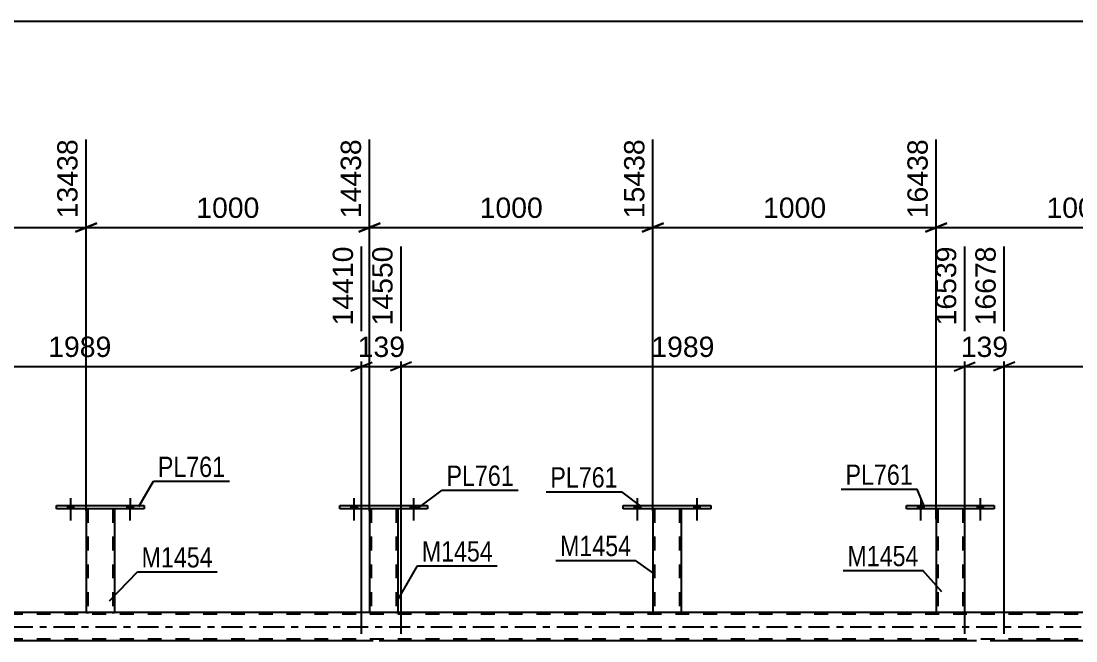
# Model space of a CAD drawing. Header units: millimetres. Extents: x -47 to 794, y -421 to 173.
# Drawn here: x 526.4 to 675.3, y -2 to 85.4 of the extents above; entities that cross this region are included whole.
import ezdxf

# ---------------------------------------------------------------- set-up
doc = ezdxf.new("R2010")
doc.units = ezdxf.units.MM
doc.linetypes.add('DXK_LINE_DOT2', pattern=[3.9198, 1.9599, -1.9599])
doc.linetypes.add('DXK_LINE_DOT3', pattern=[5.9187, 2.979, -0.9799, 0.9799, -0.9799])
doc.styles.add('Arial', font='arial.ttf', dxfattribs={"height": 0.2})
doc.styles.add('Arial Narrow', font='ARIALN.TTF', dxfattribs={"height": 0.2})

# ---------------------------------------------------------------- blocks, each defined once
blk = doc.blocks.new('Part-203724041-3563 - 3466')
at = {"color": 7, "linetype": 'DXK_LINE_DOT2'}
for p, q in [((718.73, 1.76), (33.84, 1.76)), ((539.59, 2), (539.11, 2)), ((579.59, 2), (579.11, 2)), ((619.59, 2), (619.11, 2)), ((659.59, 2), (659.11, 2)), ((718.73, -1.76), (33.84, -1.76)), ((665.18, -2), (64.99, -2)), ((580.05, -2), (574.47, -2))]:
    blk.add_line(p, q, dxfattribs=at)
at = {"color": 2, "linetype": 'Continuous'}
for p, q in [((539.11, 2), (499.59, 2)), ((579.11, 2), (539.59, 2)), ((619.11, 2), (579.59, 2)), ((659.11, 2), (619.59, 2)), ((699.11, 2), (659.59, 2)), ((574.47, -2), (494.91, -2)), ((659.61, -2), (580.05, -2)), ((718.73, -2), (665.18, -2))]:
    blk.add_line(p, q, dxfattribs=at)
at = {"color": 7, "linetype": 'DXK_LINE_DOT3'}
blk.add_line((33.84, 0), (728.53, 0), dxfattribs=at)
blk = doc.blocks.new('Bolt-203724041-3510 - 3466')
at = {"linetype": 'Continuous'}
for points in [[(652.95, 16.64), (653.83, 16.64), (653.83, 17.12), (652.95, 17.12)], [(661.35, 16.64), (662.23, 16.64), (662.23, 17.12), (661.35, 17.12)]]:
    blk.add_hatch(color=1, dxfattribs=at).paths.add_polyline_path(points)
at = {"color": 1, "linetype": 'Continuous'}
for p, q in [((653.4, 18.12), (653.39, 15)), ((661.8, 18.12), (661.79, 15)), ((652.95, 17.12), (652.95, 16.64)), ((653.83, 17.12), (653.83, 16.64)), ((661.35, 17.12), (661.35, 16.64)), ((662.23, 17.12), (662.23, 16.64))]:
    blk.add_line(p, q, dxfattribs=at)
blk = doc.blocks.new('Bolt-203724041-3511 - 3466')
at = {"linetype": 'Continuous'}
for points in [[(652.95, 16.64), (653.83, 16.64), (653.83, 17.12), (652.95, 17.12)], [(661.35, 16.64), (662.23, 16.64), (662.23, 17.12), (661.35, 17.12)]]:
    blk.add_hatch(color=1, dxfattribs=at).paths.add_polyline_path(points)
at = {"color": 1, "linetype": 'Continuous'}
for p, q in [((653.4, 18.12), (653.39, 15)), ((661.8, 18.12), (661.79, 15)), ((652.95, 17.12), (652.95, 16.64)), ((653.83, 17.12), (653.83, 16.64)), ((661.35, 17.12), (661.35, 16.64)), ((662.23, 17.12), (662.23, 16.64))]:
    blk.add_line(p, q, dxfattribs=at)
blk = doc.blocks.new('Bolt-203724041-3512 - 3466')
at = {"linetype": 'Continuous'}
for points in [[(612.96, 16.64), (613.84, 16.64), (613.84, 17.12), (612.96, 17.12)], [(621.36, 16.64), (622.24, 16.64), (622.24, 17.12), (621.36, 17.12)]]:
    blk.add_hatch(color=1, dxfattribs=at).paths.add_polyline_path(points)
at = {"color": 1, "linetype": 'Continuous'}
for p, q in [((613.4, 18.12), (613.4, 15)), ((621.8, 18.12), (621.8, 15)), ((612.96, 17.12), (612.96, 16.64)), ((613.84, 17.12), (613.84, 16.64)), ((621.36, 17.12), (621.36, 16.64)), ((622.24, 17.12), (622.24, 16.64))]:
    blk.add_line(p, q, dxfattribs=at)
blk = doc.blocks.new('Bolt-203724041-3513 - 3466')
at = {"linetype": 'Continuous'}
for points in [[(612.96, 16.64), (613.84, 16.64), (613.84, 17.12), (612.96, 17.12)], [(621.36, 16.64), (622.24, 16.64), (622.24, 17.12), (621.36, 17.12)]]:
    blk.add_hatch(color=1, dxfattribs=at).paths.add_polyline_path(points)
at = {"color": 1, "linetype": 'Continuous'}
for p, q in [((613.4, 18.12), (613.4, 15)), ((621.8, 18.12), (621.8, 15)), ((612.96, 17.12), (612.96, 16.64)), ((613.84, 17.12), (613.84, 16.64)), ((621.36, 17.12), (621.36, 16.64)), ((622.24, 17.12), (622.24, 16.64))]:
    blk.add_line(p, q, dxfattribs=at)
blk = doc.blocks.new('Bolt-203724041-3514 - 3466')
at = {"linetype": 'Continuous'}
for points in [[(572.96, 16.64), (573.84, 16.64), (573.84, 17.12), (572.96, 17.12)], [(581.36, 16.64), (582.24, 16.64), (582.24, 17.12), (581.36, 17.12)]]:
    blk.add_hatch(color=1, dxfattribs=at).paths.add_polyline_path(points)
at = {"color": 1, "linetype": 'Continuous'}
for p, q in [((573.4, 18.12), (573.4, 15)), ((581.8, 18.12), (581.8, 15)), ((572.96, 17.12), (572.96, 16.64)), ((573.84, 17.12), (573.84, 16.64)), ((581.36, 17.12), (581.36, 16.64)), ((582.24, 17.12), (582.24, 16.64))]:
    blk.add_line(p, q, dxfattribs=at)
blk = doc.blocks.new('Bolt-203724041-3515 - 3466')
at = {"linetype": 'Continuous'}
for points in [[(572.96, 16.64), (573.84, 16.64), (573.84, 17.12), (572.96, 17.12)], [(581.36, 16.64), (582.24, 16.64), (582.24, 17.12), (581.36, 17.12)]]:
    blk.add_hatch(color=1, dxfattribs=at).paths.add_polyline_path(points)
at = {"color": 1, "linetype": 'Continuous'}
for p, q in [((573.4, 18.12), (573.4, 15)), ((581.8, 18.12), (581.8, 15)), ((572.96, 17.12), (572.96, 16.64)), ((573.84, 17.12), (573.84, 16.64)), ((581.36, 17.12), (581.36, 16.64)), ((582.24, 17.12), (582.24, 16.64))]:
    blk.add_line(p, q, dxfattribs=at)
blk = doc.blocks.new('Bolt-203724041-3516 - 3466')
at = {"linetype": 'Continuous'}
for points in [[(532.96, 16.64), (533.84, 16.64), (533.84, 17.12), (532.96, 17.12)], [(541.36, 16.64), (542.24, 16.64), (542.24, 17.12), (541.36, 17.12)]]:
    blk.add_hatch(color=1, dxfattribs=at).paths.add_polyline_path(points)
at = {"color": 1, "linetype": 'Continuous'}
for p, q in [((533.4, 18.12), (533.39, 15)), ((541.8, 18.12), (541.79, 15)), ((532.96, 17.12), (532.96, 16.64)), ((533.84, 17.12), (533.84, 16.64)), ((541.36, 17.12), (541.36, 16.64)), ((542.24, 17.12), (542.24, 16.64))]:
    blk.add_line(p, q, dxfattribs=at)
blk = doc.blocks.new('Bolt-203724041-3517 - 3466')
at = {"linetype": 'Continuous'}
for points in [[(532.96, 16.64), (533.84, 16.64), (533.84, 17.12), (532.96, 17.12)], [(541.36, 16.64), (542.24, 16.64), (542.24, 17.12), (541.36, 17.12)]]:
    blk.add_hatch(color=1, dxfattribs=at).paths.add_polyline_path(points)
at = {"color": 1, "linetype": 'Continuous'}
for p, q in [((533.4, 18.12), (533.39, 15)), ((541.8, 18.12), (541.79, 15)), ((532.96, 17.12), (532.96, 16.64)), ((533.84, 17.12), (533.84, 16.64)), ((541.36, 17.12), (541.36, 16.64)), ((542.24, 17.12), (542.24, 16.64))]:
    blk.add_line(p, q, dxfattribs=at)
blk = doc.blocks.new('Part-203724041-3663 - 3466')
at = {"color": 2, "linetype": 'Continuous'}
for p, q in [((535.6, 16.64), (535.59, 2)), ((539.6, 16.64), (539.59, 2)), ((535.63, 2), (535.59, 2)), ((535.73, 2), (535.63, 2)), ((535.89, 2), (535.73, 2)), ((539.29, 2), (535.89, 2)), ((539.45, 2), (539.29, 2)), ((539.55, 2), (539.45, 2)), ((539.59, 2), (539.55, 2))]:
    blk.add_line(p, q, dxfattribs=at)
at = {"color": 7, "linetype": 'DXK_LINE_DOT2'}
for p, q in [((535.6, 16.64), (535.6, 16.64)), ((535.6, 16.64), (535.6, 16.64)), ((535.6, 16.64), (535.6, 16.64)), ((535.63, 16.64), (535.6, 16.64)), ((535.6, 16.64), (535.63, 16.64)), ((535.74, 16.64), (535.63, 16.64)), ((535.63, 16.64), (535.74, 16.64)), ((535.89, 16.64), (535.74, 16.64)), ((535.74, 16.64), (535.89, 16.64)), ((535.84, 16.64), (535.83, 2)), ((535.84, 16.64), (535.84, 16.64)), ((535.85, 16.64), (535.84, 16.64)), ((535.84, 16.64), (535.85, 16.64)), ((535.91, 16.64), (535.85, 16.64)), ((535.85, 16.64), (535.91, 16.64)), ((539.3, 16.64), (535.89, 16.64)), ((539.3, 16.64), (535.89, 16.64)), ((539.21, 16.64), (535.91, 16.64)), ((535.91, 16.64), (535.98, 16.64)), ((539.28, 16.64), (535.98, 16.64)), ((539.28, 16.64), (539.21, 16.64)), ((539.34, 16.64), (539.28, 16.64)), ((539.28, 16.64), (539.34, 16.64)), ((539.3, 16.64), (539.45, 16.64)), ((539.45, 16.64), (539.3, 16.64)), ((539.36, 16.64), (539.34, 16.64)), ((539.34, 16.64), (539.36, 16.64)), ((539.36, 16.64), (539.35, 2)), ((539.36, 16.64), (539.36, 16.64)), ((539.45, 16.64), (539.56, 16.64)), ((539.56, 16.64), (539.45, 16.64)), ((539.56, 16.64), (539.6, 16.64)), ((539.6, 16.64), (539.56, 16.64)), ((539.6, 16.64), (539.6, 16.64)), ((539.6, 16.64), (539.6, 16.64)), ((539.6, 16.64), (539.6, 16.64)), ((535.59, 2), (535.63, 2)), ((535.63, 2), (535.73, 2)), ((535.73, 2), (535.89, 2)), ((535.83, 2), (535.85, 2)), ((535.83, 2), (535.85, 2)), ((539.2, 2), (535.85, 2)), ((535.85, 2), (535.89, 2)), ((539.29, 2), (535.89, 2)), ((535.89, 2), (535.9, 2)), ((535.9, 2), (535.98, 2)), ((539.33, 2), (535.98, 2)), ((539.28, 2), (539.2, 2)), ((539.33, 2), (539.28, 2)), ((539.29, 2), (539.45, 2)), ((539.35, 2), (539.33, 2)), ((539.33, 2), (539.35, 2)), ((539.45, 2), (539.55, 2)), ((539.55, 2), (539.59, 2))]:
    blk.add_line(p, q, dxfattribs=at)
blk = doc.blocks.new('Part-203724041-3628 - 3466')
at = {"color": 2, "linetype": 'Continuous'}
for p, q in [((651.39, 16.64), (651.39, 17.12)), ((651.39, 17.12), (663.79, 17.12)), ((663.79, 16.64), (651.39, 16.64)), ((663.79, 17.12), (663.79, 16.64))]:
    blk.add_line(p, q, dxfattribs=at)
blk = doc.blocks.new('Part-203724041-3633 - 3466')
at = {"color": 2, "linetype": 'Continuous'}
for p, q in [((655.59, 16.64), (655.59, 2)), ((659.59, 16.64), (659.59, 2)), ((655.63, 2), (655.59, 2)), ((655.73, 2), (655.63, 2)), ((655.89, 2), (655.73, 2)), ((659.29, 2), (655.89, 2)), ((659.45, 2), (659.29, 2)), ((659.55, 2), (659.45, 2)), ((659.59, 2), (659.55, 2))]:
    blk.add_line(p, q, dxfattribs=at)
at = {"color": 7, "linetype": 'DXK_LINE_DOT2'}
for p, q in [((655.59, 16.64), (655.59, 16.64)), ((655.59, 16.64), (655.59, 16.64)), ((655.59, 16.64), (655.59, 16.64)), ((655.63, 16.64), (655.59, 16.64)), ((655.59, 16.64), (655.63, 16.64)), ((655.74, 16.64), (655.63, 16.64)), ((655.63, 16.64), (655.74, 16.64)), ((655.89, 16.64), (655.74, 16.64)), ((655.74, 16.64), (655.89, 16.64)), ((655.83, 16.64), (655.83, 16.64)), ((655.83, 16.64), (655.83, 2)), ((655.85, 16.64), (655.83, 16.64)), ((655.83, 16.64), (655.85, 16.64)), ((655.9, 16.64), (655.85, 16.64)), ((655.85, 16.64), (655.9, 16.64)), ((659.3, 16.64), (655.89, 16.64)), ((659.3, 16.64), (655.89, 16.64)), ((659.21, 16.64), (655.9, 16.64)), ((655.9, 16.64), (655.98, 16.64)), ((659.28, 16.64), (655.98, 16.64)), ((659.28, 16.64), (659.21, 16.64)), ((659.34, 16.64), (659.28, 16.64)), ((659.28, 16.64), (659.34, 16.64)), ((659.3, 16.64), (659.45, 16.64)), ((659.45, 16.64), (659.3, 16.64)), ((659.35, 16.64), (659.34, 16.64)), ((659.34, 16.64), (659.35, 16.64)), ((659.35, 16.64), (659.35, 16.64)), ((659.35, 16.64), (659.35, 2)), ((659.45, 16.64), (659.56, 16.64)), ((659.56, 16.64), (659.45, 16.64)), ((659.56, 16.64), (659.59, 16.64)), ((659.59, 16.64), (659.56, 16.64)), ((659.59, 16.64), (659.59, 16.64)), ((659.59, 16.64), (659.59, 16.64)), ((659.59, 16.64), (659.59, 16.64)), ((655.59, 2), (655.63, 2)), ((655.63, 2), (655.73, 2)), ((655.73, 2), (655.89, 2)), ((655.83, 2), (655.85, 2)), ((655.83, 2), (655.85, 2)), ((659.2, 2), (655.85, 2)), ((655.85, 2), (655.89, 2)), ((659.29, 2), (655.89, 2)), ((655.89, 2), (655.9, 2)), ((655.9, 2), (655.98, 2)), ((659.33, 2), (655.98, 2)), ((659.28, 2), (659.2, 2)), ((659.33, 2), (659.28, 2)), ((659.29, 2), (659.45, 2)), ((659.35, 2), (659.33, 2)), ((659.33, 2), (659.35, 2)), ((659.45, 2), (659.55, 2)), ((659.55, 2), (659.59, 2))]:
    blk.add_line(p, q, dxfattribs=at)
blk = doc.blocks.new('Part-203724041-3638 - 3466')
at = {"color": 2, "linetype": 'Continuous'}
for p, q in [((611.4, 16.64), (611.4, 17.12)), ((611.4, 17.12), (623.8, 17.12)), ((623.8, 16.64), (611.4, 16.64)), ((623.8, 17.12), (623.8, 16.64))]:
    blk.add_line(p, q, dxfattribs=at)
blk = doc.blocks.new('Part-203724041-3643 - 3466')
at = {"color": 2, "linetype": 'Continuous'}
for p, q in [((615.6, 16.64), (615.59, 2)), ((619.6, 16.64), (619.59, 2)), ((615.63, 2), (615.59, 2)), ((615.73, 2), (615.63, 2)), ((615.89, 2), (615.73, 2)), ((619.29, 2), (615.89, 2)), ((619.45, 2), (619.29, 2)), ((619.55, 2), (619.45, 2)), ((619.59, 2), (619.55, 2))]:
    blk.add_line(p, q, dxfattribs=at)
at = {"color": 7, "linetype": 'DXK_LINE_DOT2'}
for p, q in [((615.6, 16.64), (615.6, 16.64)), ((615.6, 16.64), (615.6, 16.64)), ((615.6, 16.64), (615.6, 16.64)), ((615.63, 16.64), (615.6, 16.64)), ((615.6, 16.64), (615.63, 16.64)), ((615.74, 16.64), (615.63, 16.64)), ((615.63, 16.64), (615.74, 16.64)), ((615.89, 16.64), (615.74, 16.64)), ((615.74, 16.64), (615.89, 16.64)), ((615.84, 16.64), (615.83, 2)), ((615.84, 16.64), (615.84, 16.64)), ((615.85, 16.64), (615.84, 16.64)), ((615.84, 16.64), (615.85, 16.64)), ((615.91, 16.64), (615.85, 16.64)), ((615.85, 16.64), (615.91, 16.64)), ((619.3, 16.64), (615.89, 16.64)), ((619.3, 16.64), (615.89, 16.64)), ((619.21, 16.64), (615.91, 16.64)), ((615.91, 16.64), (615.98, 16.64)), ((619.29, 16.64), (615.98, 16.64)), ((619.29, 16.64), (619.21, 16.64)), ((619.34, 16.64), (619.29, 16.64)), ((619.29, 16.64), (619.34, 16.64)), ((619.3, 16.64), (619.46, 16.64)), ((619.46, 16.64), (619.3, 16.64)), ((619.36, 16.64), (619.34, 16.64)), ((619.34, 16.64), (619.36, 16.64)), ((619.36, 16.64), (619.35, 2)), ((619.36, 16.64), (619.36, 16.64)), ((619.46, 16.64), (619.56, 16.64)), ((619.56, 16.64), (619.46, 16.64)), ((619.56, 16.64), (619.6, 16.64)), ((619.6, 16.64), (619.56, 16.64)), ((619.6, 16.64), (619.6, 16.64)), ((619.6, 16.64), (619.6, 16.64)), ((619.6, 16.64), (619.6, 16.64)), ((615.59, 2), (615.63, 2)), ((615.63, 2), (615.73, 2)), ((615.73, 2), (615.89, 2)), ((615.83, 2), (615.85, 2)), ((615.83, 2), (615.85, 2)), ((619.2, 2), (615.85, 2)), ((615.85, 2), (615.89, 2)), ((619.29, 2), (615.89, 2)), ((615.89, 2), (615.9, 2)), ((615.9, 2), (615.98, 2)), ((619.33, 2), (615.98, 2)), ((619.28, 2), (619.2, 2)), ((619.33, 2), (619.28, 2)), ((619.29, 2), (619.45, 2)), ((619.35, 2), (619.33, 2)), ((619.33, 2), (619.35, 2)), ((619.45, 2), (619.55, 2)), ((619.55, 2), (619.59, 2))]:
    blk.add_line(p, q, dxfattribs=at)
blk = doc.blocks.new('Part-203724041-3648 - 3466')
at = {"color": 2, "linetype": 'Continuous'}
for p, q in [((571.4, 16.64), (571.4, 17.12)), ((571.4, 17.12), (583.8, 17.12)), ((583.8, 16.64), (571.4, 16.64)), ((583.8, 17.12), (583.8, 16.64))]:
    blk.add_line(p, q, dxfattribs=at)
blk = doc.blocks.new('Part-203724041-3653 - 3466')
at = {"color": 2, "linetype": 'Continuous'}
for p, q in [((575.6, 16.64), (575.59, 2)), ((579.6, 16.64), (579.59, 2)), ((575.63, 2), (575.59, 2)), ((575.73, 2), (575.63, 2)), ((575.89, 2), (575.73, 2)), ((579.3, 2), (575.89, 2)), ((579.45, 2), (579.3, 2)), ((579.55, 2), (579.45, 2)), ((579.59, 2), (579.55, 2))]:
    blk.add_line(p, q, dxfattribs=at)
at = {"color": 7, "linetype": 'DXK_LINE_DOT2'}
for p, q in [((575.6, 16.64), (575.6, 16.64)), ((575.6, 16.64), (575.6, 16.64)), ((575.6, 16.64), (575.6, 16.64)), ((575.63, 16.64), (575.6, 16.64)), ((575.6, 16.64), (575.63, 16.64)), ((575.74, 16.64), (575.63, 16.64)), ((575.63, 16.64), (575.74, 16.64)), ((575.89, 16.64), (575.74, 16.64)), ((575.74, 16.64), (575.89, 16.64)), ((575.84, 16.64), (575.83, 2)), ((575.84, 16.64), (575.84, 16.64)), ((575.85, 16.64), (575.84, 16.64)), ((575.84, 16.64), (575.85, 16.64)), ((575.91, 16.64), (575.85, 16.64)), ((575.85, 16.64), (575.91, 16.64)), ((579.3, 16.64), (575.89, 16.64)), ((579.3, 16.64), (575.89, 16.64)), ((579.21, 16.64), (575.91, 16.64)), ((575.91, 16.64), (575.98, 16.64)), ((579.29, 16.64), (575.98, 16.64)), ((579.29, 16.64), (579.21, 16.64)), ((579.34, 16.64), (579.29, 16.64)), ((579.29, 16.64), (579.34, 16.64)), ((579.3, 16.64), (579.46, 16.64)), ((579.46, 16.64), (579.3, 16.64)), ((579.36, 16.64), (579.34, 16.64)), ((579.34, 16.64), (579.36, 16.64)), ((579.36, 16.64), (579.35, 2)), ((579.36, 16.64), (579.36, 16.64)), ((579.46, 16.64), (579.56, 16.64)), ((579.56, 16.64), (579.46, 16.64)), ((579.56, 16.64), (579.6, 16.64)), ((579.6, 16.64), (579.56, 16.64)), ((579.6, 16.64), (579.6, 16.64)), ((579.6, 16.64), (579.6, 16.64)), ((579.6, 16.64), (579.6, 16.64)), ((575.59, 2), (575.63, 2)), ((575.63, 2), (575.73, 2)), ((575.73, 2), (575.89, 2)), ((575.83, 2), (575.85, 2)), ((575.83, 2), (575.85, 2)), ((579.2, 2), (575.85, 2)), ((575.85, 2), (575.89, 2)), ((579.3, 2), (575.89, 2)), ((575.89, 2), (575.9, 2)), ((575.9, 2), (575.98, 2)), ((579.33, 2), (575.98, 2)), ((579.28, 2), (579.2, 2)), ((579.33, 2), (579.28, 2)), ((579.3, 2), (579.45, 2)), ((579.35, 2), (579.33, 2)), ((579.33, 2), (579.35, 2)), ((579.45, 2), (579.55, 2)), ((579.55, 2), (579.59, 2))]:
    blk.add_line(p, q, dxfattribs=at)
blk = doc.blocks.new('Part-203724041-3658 - 3466')
at = {"color": 2, "linetype": 'Continuous'}
for p, q in [((531.4, 16.64), (531.4, 17.12)), ((531.4, 17.12), (543.8, 17.12)), ((543.8, 16.64), (531.4, 16.64)), ((543.8, 17.12), (543.8, 16.64))]:
    blk.add_line(p, q, dxfattribs=at)
blk = doc.blocks.new('StraightDimension-203724041-4819 - 3466')
at = {"color": 7, "linetype": 'Continuous'}
for p, q in [((655.59, 15.16), (655.59, 68.75)), ((695.59, 15.58), (695.59, 68.75)), ((657.09, 56.93), (654.09, 55.73)), ((694.09, 55.73), (697.09, 56.93)), ((655.59, 56.33), (695.59, 56.33))]:
    blk.add_line(p, q, dxfattribs=at)
at = {"color": 0}
blk.add_wipeout([(680.64, 57.08), (680.64, 61.28), (670.55, 61.28), (670.55, 57.08)], dxfattribs=at)
at = {"color": 3, "style": 'Arial'}
blk.add_text('1000', height=2.865, dxfattribs=at).set_placement((671.15, 57.68))
at = {"color": 0, "linetype": 'Continuous'}
blk.add_wipeout([(694.99, 69.35), (690.79, 69.35), (690.79, 57.03), (694.99, 57.03)], dxfattribs=at)
at = {"color": 3, "linetype": 'Continuous', "style": 'Arial'}
blk.add_text('17438', height=2.865, rotation=90.0002, dxfattribs=at).set_placement((694.39, 57.63))
blk = doc.blocks.new('StraightDimension-203724041-4755 - 3466')
at = {"color": 7, "linetype": 'Continuous'}
for p, q in [((535.59, 16.34), (535.59, 68.75)), ((575.6, 16.32), (575.6, 68.75)), ((537.09, 56.93), (534.09, 55.73)), ((574.1, 55.73), (577.1, 56.93)), ((535.59, 56.33), (575.6, 56.33))]:
    blk.add_line(p, q, dxfattribs=at)
at = {"color": 0}
blk.add_wipeout([(560.64, 57.08), (560.64, 61.28), (550.55, 61.28), (550.55, 57.08)], dxfattribs=at)
at = {"color": 3, "style": 'Arial'}
blk.add_text('1000', height=2.865, dxfattribs=at).set_placement((551.15, 57.68))
at = {"color": 0, "linetype": 'Continuous'}
blk.add_wipeout([(575, 69.35), (570.8, 69.35), (570.8, 57.03), (575, 57.03)], dxfattribs=at)
at = {"color": 3, "linetype": 'Continuous', "style": 'Arial'}
blk.add_text('14438', height=2.865, rotation=90.0002, dxfattribs=at).set_placement((574.4, 57.63))
blk = doc.blocks.new('StraightDimension-203724041-4556 - 3466')
at = {"color": 7, "linetype": 'Continuous'}
for p, q in [((580.05, -1), (580.05, 53.63)), ((659.61, -1), (659.61, 53.63)), ((581.55, 37.31), (578.55, 36.11)), ((658.11, 36.11), (661.11, 37.31)), ((580.05, 36.71), (659.61, 36.71))]:
    blk.add_line(p, q, dxfattribs=at)
at = {"color": 0}
blk.add_wipeout([(624.88, 37.46), (624.88, 41.66), (614.78, 41.66), (614.78, 37.46)], dxfattribs=at)
at = {"color": 3, "style": 'Arial'}
blk.add_text('1989', height=2.865, dxfattribs=at).set_placement((615.38, 38.06))
at = {"color": 0, "linetype": 'Continuous'}
blk.add_wipeout([(659.01, 54.23), (654.81, 54.23), (654.81, 41.91), (659.01, 41.91)], dxfattribs=at)
at = {"color": 3, "linetype": 'Continuous', "style": 'Arial'}
blk.add_text('16539', height=2.865, rotation=90.0002, dxfattribs=at).set_placement((658.41, 42.51))
blk = doc.blocks.new('StraightDimension-203724041-4600 - 3466')
at = {"color": 7, "linetype": 'Continuous'}
for p, q in [((494.91, -1), (494.91, 53.63)), ((574.47, -1), (574.47, 53.63)), ((496.41, 37.31), (493.41, 36.11)), ((572.97, 36.11), (575.97, 37.31)), ((494.91, 36.71), (574.47, 36.71))]:
    blk.add_line(p, q, dxfattribs=at)
at = {"color": 0}
blk.add_wipeout([(539.74, 37.46), (539.74, 41.66), (529.65, 41.66), (529.65, 37.46)], dxfattribs=at)
at = {"color": 3, "style": 'Arial'}
blk.add_text('1989', height=2.865, dxfattribs=at).set_placement((530.25, 38.06))
at = {"color": 0, "linetype": 'Continuous'}
blk.add_wipeout([(573.87, 54.23), (569.67, 54.23), (569.67, 41.91), (573.87, 41.91)], dxfattribs=at)
at = {"color": 3, "linetype": 'Continuous', "style": 'Arial'}
blk.add_text('14410', height=2.865, rotation=90.0002, dxfattribs=at).set_placement((573.27, 42.51))
blk = doc.blocks.new('StraightDimension-203724041-4521 - 3466')
at = {"color": 7, "linetype": 'Continuous'}
for p, q in [((665.18, -1), (665.18, 53.63)), ((718.73, 3), (718.73, 49.13)), ((666.68, 37.31), (663.68, 36.11)), ((717.23, 36.11), (720.23, 37.31)), ((665.18, 36.71), (718.73, 36.71))]:
    blk.add_line(p, q, dxfattribs=at)
at = {"color": 0}
blk.add_wipeout([(697, 37.46), (697, 41.66), (686.91, 41.66), (686.91, 37.46)], dxfattribs=at)
at = {"color": 3, "style": 'Arial'}
blk.add_text('1339', height=2.865, dxfattribs=at).set_placement((687.51, 38.06))
at = {"color": 0, "linetype": 'Continuous'}
blk.add_wipeout([(718.13, 49.73), (713.93, 49.73), (713.93, 37.41), (718.13, 37.41)], dxfattribs=at)
at = {"color": 3, "linetype": 'Continuous', "style": 'Arial'}
blk.add_text('18017', height=2.865, rotation=90.0002, dxfattribs=at).set_placement((717.53, 38.01))
blk = doc.blocks.new('StraightDimension-203724041-4811 - 3466')
at = {"color": 7, "linetype": 'Continuous'}
for p, q in [((615.6, 16.31), (615.6, 68.75)), ((655.59, 15.16), (655.59, 68.75)), ((617.1, 56.93), (614.1, 55.73)), ((654.09, 55.73), (657.09, 56.93)), ((615.6, 56.33), (655.59, 56.33))]:
    blk.add_line(p, q, dxfattribs=at)
at = {"color": 0}
blk.add_wipeout([(640.64, 57.08), (640.64, 61.28), (630.55, 61.28), (630.55, 57.08)], dxfattribs=at)
at = {"color": 3, "style": 'Arial'}
blk.add_text('1000', height=2.865, dxfattribs=at).set_placement((631.15, 57.68))
at = {"color": 0, "linetype": 'Continuous'}
blk.add_wipeout([(654.99, 69.35), (650.79, 69.35), (650.79, 57.03), (654.99, 57.03)], dxfattribs=at)
at = {"color": 3, "linetype": 'Continuous', "style": 'Arial'}
blk.add_text('16438', height=2.865, rotation=90.0002, dxfattribs=at).set_placement((654.39, 57.63))
blk = doc.blocks.new('StraightDimension-203724041-4534 - 3466')
at = {"color": 7, "linetype": 'Continuous'}
for p, q in [((659.61, -1), (659.61, 53.63)), ((665.18, -1), (665.18, 53.63)), ((658.11, 36.11), (661.11, 37.31)), ((666.68, 37.31), (663.68, 36.11)), ((659.61, 36.71), (665.18, 36.71))]:
    blk.add_line(p, q, dxfattribs=at)
at = {"color": 0}
blk.add_wipeout([(666.33, 37.46), (666.33, 41.66), (658.46, 41.66), (658.46, 37.46)], dxfattribs=at)
at = {"color": 3, "style": 'Arial'}
blk.add_text('139', height=2.865, dxfattribs=at).set_placement((659.06, 38.06))
at = {"color": 0, "linetype": 'Continuous'}
blk.add_wipeout([(664.58, 54.23), (660.38, 54.23), (660.38, 41.91), (664.58, 41.91)], dxfattribs=at)
at = {"color": 3, "linetype": 'Continuous', "style": 'Arial'}
blk.add_text('16678', height=2.865, rotation=90.0002, dxfattribs=at).set_placement((663.98, 42.51))
blk = doc.blocks.new('StraightDimension-203724041-4578 - 3466')
at = {"color": 7, "linetype": 'Continuous'}
for p, q in [((574.47, -1), (574.47, 53.63)), ((580.05, -1), (580.05, 53.63)), ((572.97, 36.11), (575.97, 37.31)), ((581.55, 37.31), (578.55, 36.11)), ((574.47, 36.71), (580.05, 36.71))]:
    blk.add_line(p, q, dxfattribs=at)
at = {"color": 0}
blk.add_wipeout([(581.2, 37.46), (581.2, 41.66), (573.33, 41.66), (573.33, 37.46)], dxfattribs=at)
at = {"color": 3, "style": 'Arial'}
blk.add_text('139', height=2.865, dxfattribs=at).set_placement((573.93, 38.06))
at = {"color": 0, "linetype": 'Continuous'}
blk.add_wipeout([(579.45, 54.23), (575.25, 54.23), (575.25, 41.91), (579.45, 41.91)], dxfattribs=at)
at = {"color": 3, "linetype": 'Continuous', "style": 'Arial'}
blk.add_text('14550', height=2.865, rotation=90.0002, dxfattribs=at).set_placement((578.85, 42.51))
blk = doc.blocks.new('StraightDimension-203724041-4763 - 3466')
at = {"color": 7, "linetype": 'Continuous'}
for p, q in [((495.59, 16.35), (495.59, 68.75)), ((535.59, 16.34), (535.59, 68.75)), ((497.09, 56.93), (494.09, 55.73)), ((534.09, 55.73), (537.09, 56.93)), ((495.59, 56.33), (535.59, 56.33))]:
    blk.add_line(p, q, dxfattribs=at)
at = {"color": 0}
blk.add_wipeout([(520.64, 57.08), (520.64, 61.28), (510.55, 61.28), (510.55, 57.08)], dxfattribs=at)
at = {"color": 3, "style": 'Arial'}
blk.add_text('1000', height=2.865, dxfattribs=at).set_placement((511.15, 57.68))
at = {"color": 0, "linetype": 'Continuous'}
blk.add_wipeout([(534.99, 69.35), (530.79, 69.35), (530.79, 57.03), (534.99, 57.03)], dxfattribs=at)
at = {"color": 3, "linetype": 'Continuous', "style": 'Arial'}
blk.add_text('13438', height=2.865, rotation=90.0002, dxfattribs=at).set_placement((534.39, 57.63))
blk = doc.blocks.new('StraightDimension-203724041-4795 - 3466')
at = {"color": 7, "linetype": 'Continuous'}
for p, q in [((575.6, 16.32), (575.6, 68.75)), ((615.6, 16.31), (615.6, 68.75)), ((577.1, 56.93), (574.1, 55.73)), ((614.1, 55.73), (617.1, 56.93)), ((575.6, 56.33), (615.6, 56.33))]:
    blk.add_line(p, q, dxfattribs=at)
at = {"color": 0}
blk.add_wipeout([(600.64, 57.08), (600.64, 61.28), (590.55, 61.28), (590.55, 57.08)], dxfattribs=at)
at = {"color": 3, "style": 'Arial'}
blk.add_text('1000', height=2.865, dxfattribs=at).set_placement((591.15, 57.68))
at = {"color": 0, "linetype": 'Continuous'}
blk.add_wipeout([(615, 69.35), (610.8, 69.35), (610.8, 57.03), (615, 57.03)], dxfattribs=at)
at = {"color": 3, "linetype": 'Continuous', "style": 'Arial'}
blk.add_text('15438', height=2.865, rotation=90.0002, dxfattribs=at).set_placement((614.4, 57.63))
blk = doc.blocks.new('StraightDimension-203724041-5155 - 3466')
at = {"color": 7, "linetype": 'Continuous'}
for p, q in [((764.19, 16.1), (762.99, 19.1)), ((714.53, 17.6), (765.99, 17.6)), ((763.59, -133.6), (763.59, 17.6)), ((762.99, -132.1), (764.19, -135.1)), ((630.34, -133.6), (765.99, -133.6))]:
    blk.add_line(p, q, dxfattribs=at)
at = {"color": 0}
blk.add_wipeout([(762.84, -52.95), (758.64, -52.95), (758.64, -63.04), (762.84, -63.04)], dxfattribs=at)
at = {"color": 3, "style": 'Arial'}
blk.add_text('3780', height=2.865, rotation=90.0002, dxfattribs=at).set_placement((762.24, -62.44))
blk = doc.blocks.new('StraightDimension-203724041-3424 - 2543')
at = {"color": 7, "linetype": 'Continuous'}
blk.add_line((8.34, 85.44), (718.79, 85.44), dxfattribs=at)
blk = doc.blocks.new('Mark-203724041-3659 - 3466')
at = {"color": 0}
blk.add_wipeout([(553.48, 8.36), (553.48, 11.36), (543.43, 11.36), (543.43, 8.36)], dxfattribs=at)
blk.add_wipeout([(553.48, 8.36), (553.48, 11.36), (543.43, 11.36), (543.43, 8.36)], dxfattribs=at)
at = {"color": 30, "linetype": 'Continuous'}
for p, q in [((538.91, 3.63), (542.83, 7.76)), ((542.83, 7.76), (554.08, 7.76))]:
    blk.add_line(p, q, dxfattribs=at)
at = {"color": 3, "style": 'Arial Narrow'}
blk.add_text('M1454', height=2.863, dxfattribs=at).set_placement((543.43, 8.36))
blk = doc.blocks.new('Mark-203724041-3639 - 3466')
at = {"color": 0}
blk.add_wipeout([(612.54, 9.96), (612.54, 12.96), (602.49, 12.96), (602.49, 9.96)], dxfattribs=at)
blk.add_wipeout([(612.54, 9.96), (612.54, 12.96), (602.49, 12.96), (602.49, 9.96)], dxfattribs=at)
at = {"color": 30, "linetype": 'Continuous'}
for p in [(601.89, 9.36), (615.73, 7.51)]:
    blk.add_line(p, (613.14, 9.36), dxfattribs=at)
at = {"color": 3, "style": 'Arial Narrow'}
blk.add_text('M1454', height=2.863, dxfattribs=at).set_placement((602.49, 9.96))
blk = doc.blocks.new('Mark-203724041-3649 - 3466')
at = {"color": 0}
blk.add_wipeout([(593.02, 9.2), (593.02, 12.2), (582.97, 12.2), (582.97, 9.2)], dxfattribs=at)
blk.add_wipeout([(593.02, 9.2), (593.02, 12.2), (582.97, 12.2), (582.97, 9.2)], dxfattribs=at)
at = {"color": 30, "linetype": 'Continuous'}
for p, q in [((579.54, 3.69), (582.37, 8.6)), ((582.37, 8.6), (593.62, 8.6))]:
    blk.add_line(p, q, dxfattribs=at)
at = {"color": 3, "style": 'Arial Narrow'}
blk.add_text('M1454', height=2.863, dxfattribs=at).set_placement((582.97, 9.2))
blk = doc.blocks.new('Mark-203724041-3624 - 3466')
at = {"color": 0}
blk.add_wipeout([(652.29, 20.02), (652.29, 23.02), (642.79, 23.02), (642.79, 20.02)], dxfattribs=at)
blk.add_wipeout([(652.29, 20.02), (652.29, 23.02), (642.79, 23.02), (642.79, 20.02)], dxfattribs=at)
at = {"color": 30, "linetype": 'Continuous'}
for p in [(642.19, 19.42), (653.89, 17.01)]:
    blk.add_line(p, (652.89, 19.42), dxfattribs=at)
at = {"color": 3, "style": 'Arial Narrow'}
blk.add_text('PL761', height=2.863, dxfattribs=at).set_placement((642.79, 20.02))
blk = doc.blocks.new('Mark-203724041-3629 - 3466')
at = {"color": 0}
blk.add_wipeout([(653.1, 8.54), (653.1, 11.54), (643.05, 11.54), (643.05, 8.54)], dxfattribs=at)
blk.add_wipeout([(653.1, 8.54), (653.1, 11.54), (643.05, 11.54), (643.05, 8.54)], dxfattribs=at)
at = {"color": 30, "linetype": 'Continuous'}
for p in [(642.45, 7.94), (656.4, 4.94)]:
    blk.add_line(p, (653.7, 7.94), dxfattribs=at)
at = {"color": 3, "style": 'Arial Narrow'}
blk.add_text('M1454', height=2.863, dxfattribs=at).set_placement((643.05, 8.54))
blk = doc.blocks.new('Mark-203724041-3634 - 3466')
at = {"color": 0}
blk.add_wipeout([(610.63, 19.64), (610.63, 22.64), (601.13, 22.64), (601.13, 19.64)], dxfattribs=at)
blk.add_wipeout([(610.63, 19.64), (610.63, 22.64), (601.13, 22.64), (601.13, 19.64)], dxfattribs=at)
at = {"color": 30, "linetype": 'Continuous'}
for p in [(600.53, 19.04), (613.89, 17.01)]:
    blk.add_line(p, (611.23, 19.04), dxfattribs=at)
at = {"color": 3, "style": 'Arial Narrow'}
blk.add_text('PL761', height=2.863, dxfattribs=at).set_placement((601.13, 19.64))
blk = doc.blocks.new('Mark-203724041-3644 - 3466')
at = {"color": 0}
blk.add_wipeout([(595.97, 19.87), (595.97, 22.87), (586.47, 22.87), (586.47, 19.87)], dxfattribs=at)
blk.add_wipeout([(595.97, 19.87), (595.97, 22.87), (586.47, 22.87), (586.47, 19.87)], dxfattribs=at)
at = {"color": 30, "linetype": 'Continuous'}
for p, q in [((582.34, 16.64), (585.87, 19.27)), ((585.87, 19.27), (596.57, 19.27))]:
    blk.add_line(p, q, dxfattribs=at)
at = {"color": 3, "style": 'Arial Narrow'}
blk.add_text('PL761', height=2.863, dxfattribs=at).set_placement((586.47, 19.87))
blk = doc.blocks.new('Mark-203724041-3654 - 3466')
at = {"color": 0}
blk.add_wipeout([(555.23, 21.13), (555.23, 24.13), (545.73, 24.13), (545.73, 21.13)], dxfattribs=at)
blk.add_wipeout([(555.23, 21.13), (555.23, 24.13), (545.73, 24.13), (545.73, 21.13)], dxfattribs=at)
at = {"color": 30, "linetype": 'Continuous'}
for p, q in [((543.03, 16.94), (545.13, 20.53)), ((545.13, 20.53), (555.83, 20.53))]:
    blk.add_line(p, q, dxfattribs=at)
at = {"color": 3, "style": 'Arial Narrow'}
blk.add_text('PL761', height=2.863, dxfattribs=at).set_placement((545.73, 21.13))

msp = doc.modelspace()

# ---------------------------------------------------------------- block references
for name in ['StraightDimension-203724041-3424 - 2543', 'Bolt-203724041-3516 - 3466', 'Bolt-203724041-3517 - 3466', 'Bolt-203724041-3514 - 3466', 'Bolt-203724041-3515 - 3466', 'Bolt-203724041-3512 - 3466', 'Bolt-203724041-3513 - 3466', 'Bolt-203724041-3510 - 3466', 'Bolt-203724041-3511 - 3466', 'Part-203724041-3658 - 3466', 'Part-203724041-3663 - 3466', 'Part-203724041-3648 - 3466', 'Part-203724041-3653 - 3466', 'Part-203724041-3638 - 3466', 'Part-203724041-3643 - 3466', 'Part-203724041-3628 - 3466', 'Part-203724041-3633 - 3466', 'Part-203724041-3563 - 3466']:
    msp.add_blockref(name, (0, 0))

# ---------------------------------------------------------------- next in the draw order: block references
for name in ['StraightDimension-203724041-4755 - 3466', 'StraightDimension-203724041-4819 - 3466']:
    msp.add_blockref(name, (0, 0))

# ---------------------------------------------------------------- next in the draw order: block references
for name in ['StraightDimension-203724041-4600 - 3466', 'StraightDimension-203724041-4556 - 3466', 'StraightDimension-203724041-4521 - 3466']:
    msp.add_blockref(name, (0, 0))

# ---------------------------------------------------------------- next in the draw order: block references
for name in ['StraightDimension-203724041-4763 - 3466', 'StraightDimension-203724041-4811 - 3466', 'StraightDimension-203724041-4578 - 3466', 'StraightDimension-203724041-4534 - 3466', 'Mark-203724041-3654 - 3466', 'Mark-203724041-3639 - 3466', 'Mark-203724041-3659 - 3466']:
    msp.add_blockref(name, (0, 0))

# ---------------------------------------------------------------- next in the draw order: block references
for name in ['StraightDimension-203724041-4795 - 3466', 'StraightDimension-203724041-5155 - 3466', 'Mark-203724041-3649 - 3466']:
    msp.add_blockref(name, (0, 0))

# ---------------------------------------------------------------- next in the draw order: block references
for name in ['Mark-203724041-3644 - 3466', 'Mark-203724041-3634 - 3466', 'Mark-203724041-3624 - 3466', 'Mark-203724041-3629 - 3466']:
    msp.add_blockref(name, (0, 0))

doc.saveas('drawing.dxf')
